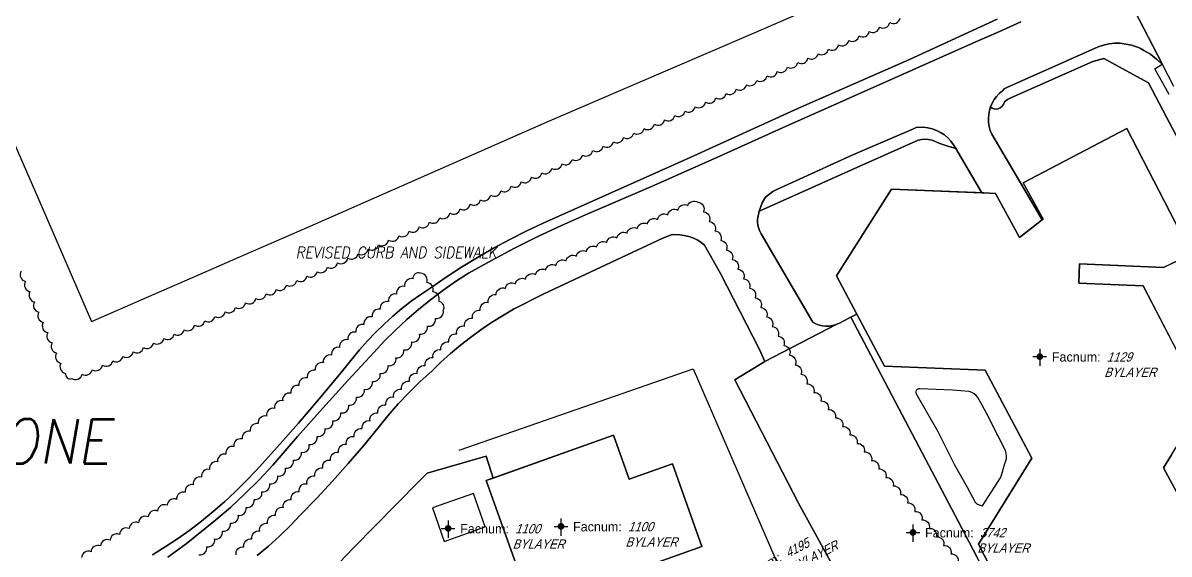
# Model space of a CAD drawing. Header units: inches. Extents: x 1273557 to 1282364, y 239587 to 246310.
# Drawn here: x 1280436 to 1280950, y 244013 to 244251 of the extents above; entities that cross this region are included whole.
import ezdxf
from ezdxf.enums import TextEntityAlignment as Align

# ---------------------------------------------------------------- set-up
doc = ezdxf.new("R2010")
doc.units = ezdxf.units.IN
doc.header["$MEASUREMENT"] = 0
doc.linetypes.add('DASHED2', pattern=[0.375, 0.25, -0.125])
doc.layers.add('BLDG-DATA', color=159, linetype='DASHED2', lineweight=30)
for name, color, linetype in [('BLDG-UW', 231, 'Continuous'), ('GRASS', 3, 'Continuous'), ('MISC-FENCE', 140, 'Continuous'), ('MISC-SURF-FEAT', 40, 'Continuous'), ('PATH', 253, 'Continuous'), ('PATH-ISLAND', 252, 'Continuous'), ('PRKG-DATA', 255, 'Continuous'), ('PRKG-UW', 6, 'Continuous'), ('REV-2013', 1, 'Continuous'), ('REV-ADJUDICATION-NOTES', 2, 'Continuous'), ('STREET-NONUW', 4, 'Continuous'), ('STREET-UW', 50, 'Continuous'), ('STREET-UW-ISLAND', 20, 'Continuous')]:
    doc.layers.add(name, color=color, linetype=linetype)
doc.styles.add('Revisions', font='simplex.shx', dxfattribs={"width": 0.9, "oblique": 10, "height": 25})
doc.styles.add('SS_LITE', font='FRABK.TTF', dxfattribs={"height": 16})

# ---------------------------------------------------------------- blocks, each defined once
blk = doc.blocks.new('*U1')
for p, q in [((-3.08, 0), (3.08, 0)), ((0, 3.55), (0, -4.2))]:
    blk.add_line(p, q)
at = {"const_width": 1.5}
blk.add_lwpolyline([(-0.75, 0, 1), (0.75, 0, 1)], format="xyb", close=True, dxfattribs=at)
at = {"layer": 'BLDG-DATA', "color": 1, "style": 'SS_LITE'}
blk.add_text('Facnum:', height=4.2, dxfattribs=at).set_placement((27.26, -2.25), align=Align.RIGHT)
at = {"layer": 'BLDG-DATA', "color": 7, "style": 'SS_LITE', "oblique": 20, "width": 0.9, "flags": 8}
for tag, p in [('FACNUM', (29.98, -2.25)), ('OBJECT', (28.84, -9.16))]:
    blk.add_attdef(tag, p, '', height=4.2, dxfattribs=at)
blk = doc.blocks.new('*U2')
for p, q in [((-3.08, 0), (3.08, 0)), ((0, 3.55), (0, -4.2))]:
    blk.add_line(p, q)
at = {"const_width": 1.5}
blk.add_lwpolyline([(-0.75, 0, 1), (0.75, 0, 1)], format="xyb", close=True, dxfattribs=at)
at = {"layer": 'BLDG-DATA', "color": 1, "style": 'SS_LITE'}
blk.add_text('Facnum:', height=4.2, dxfattribs=at).set_placement((30.81, 4.6), align=Align.RIGHT)
at = {"layer": 'BLDG-DATA', "color": 7, "style": 'SS_LITE', "oblique": 20, "width": 0.9, "flags": 8}
for tag, p in [('FACNUM', (33.53, 4.6)), ('OBJECT', (32.39, -2.31))]:
    blk.add_attdef(tag, p, '', height=4.2, dxfattribs=at)
blk = doc.blocks.new('*U8')
for p, q in [((-3.08, 0), (3.08, 0)), ((0, 3.55), (0, -4.2))]:
    blk.add_line(p, q)
at = {"const_width": 1.5}
blk.add_lwpolyline([(-0.75, 0, 1), (0.75, 0, 1)], format="xyb", close=True, dxfattribs=at)
at = {"layer": 'PRKG-DATA', "color": 1, "style": 'SS_LITE'}
blk.add_text('Facnum:', height=4.2, dxfattribs=at).set_placement((27.26, -2.25), align=Align.RIGHT)
at = {"layer": 'PRKG-DATA', "color": 7, "style": 'SS_LITE', "oblique": 20, "width": 0.9, "flags": 8}
for tag, p in [('FACNUM', (29.98, -2.25)), ('OBJECT', (28.84, -9.16))]:
    blk.add_attdef(tag, p, '', height=4.2, dxfattribs=at)

msp = doc.modelspace()

# ---------------------------------------------------------------- linework, layer by layer
at = {"layer": 'BLDG-UW'}
msp.add_lwpolyline([(1280957.91, 244031.4), (1280947.1, 244051.37), (1280965.09, 244080.58), (1280937.9, 244132.98), (1280909.07, 244134.18), (1280909.43, 244142.81), (1280947.05, 244141.24), (1280959.62, 244147.28), (1280930.68, 244203.64), (1280884.23, 244179.25), (1280893.07, 244162.85), (1280892.73, 244162.58), (1280892.09, 244162.09), (1280882.54, 244154.66), (1280871.79, 244174.42), (1280866.55, 244174.64), (1280825.15, 244176.36), (1280800.44, 244137.41), (1280809.55, 244120.31), (1280821.99, 244096.98), (1280867.09, 244095.1), (1280888.03, 244055.69), (1280864.15, 244017.02), (1280884.38, 243977.82)], dxfattribs=at)
for points in [[(1280670.79, 243969.06), (1280719.66, 243986.51), (1280727.41, 243989.28), (1280720.39, 244008.92), (1280720.39, 244008.92), (1280740.15, 244015.97), (1280726.9, 244053.07), (1280707.51, 244046.15), (1280700.44, 244065.94), (1280643.46, 244045.59)], [(1280624.49, 244018.27), (1280642.96, 244024.8), (1280637.65, 244039.73), (1280619.29, 244033.31)]]:
    msp.add_lwpolyline(points, close=True, dxfattribs=at)
at = {"layer": 'GRASS'}
for points in [[(1280493.75, 244012.31), (1280499.44, 244015.82), (1280505.01, 244019.51), (1280510.46, 244023.38), (1280515.78, 244027.42), (1280520.97, 244031.64), (1280526.01, 244036.03), (1280530.9, 244040.58), (1280535.65, 244045.3), (1280540.23, 244050.16), (1280549.82, 244060.72), (1280559.26, 244071.41), (1280568.55, 244082.22), (1280577.69, 244093.17), (1280586.67, 244104.23), (1280590.16, 244108.23), (1280593.81, 244112.09), (1280597.61, 244115.81), (1280601.54, 244119.38), (1280605.62, 244122.79), (1280609.82, 244126.04), (1280614.15, 244129.13), (1280618.59, 244132.04), (1280625.41, 244136.79), (1280632.35, 244141.34), (1280639.43, 244145.7), (1280646.63, 244149.85), (1280653.95, 244153.79), (1280661.37, 244157.51), (1280668.9, 244161.03), (1280734.78, 244190.63), (1280783.41, 244212.74), (1280833.14, 244234.58), (1280872.46, 244252.64)], [(1280971.29, 244165.42), (1280948.38, 244208.63), (1280940.3, 244224), (1280920.34, 244234.97), (1280915.36, 244233.61), (1280878.56, 244217.34), (1280877.07, 244216.58), (1280875.83, 244215.55), (1280875.83, 244215.55), (1280875.32, 244214.41), (1280874.59, 244213.38), (1280873.86, 244212.82), (1280873.01, 244212.46), (1280872.1, 244212.32), (1280871.18, 244212.4), (1280870.31, 244212.71), (1280869.54, 244213.23), (1280869.04, 244211.59), (1280868.71, 244209.81), (1280868.58, 244208.01), (1280868.66, 244206.21), (1280868.93, 244204.42), (1280869.41, 244202.68), (1280870.07, 244201), (1280870.07, 244201), (1280884.44, 244176.66), (1280892.73, 244162.58), (1280893.07, 244162.85), (1280884.23, 244179.25), (1280930.68, 244203.64), (1280959.62, 244147.28)], [(1280949.59, 244218.77), (1280943.22, 244230.35), (1280945.99, 244232.09), (1280945.99, 244232.09), (1280946.44, 244232.38), (1280946.59, 244232.24), (1280946.59, 244232.24), (1280946.62, 244232.19), (1280951.55, 244222.55)], [(1280804.65, 243996.67), (1280783.36, 244035.5), (1280754.86, 244090.86), (1280768.33, 244099.07), (1280765.99, 244104.38), (1280748.43, 244138.51), (1280741.24, 244151.28), (1280739.65, 244152.53), (1280737.93, 244153.6), (1280736.1, 244154.47), (1280734.19, 244155.15), (1280732.22, 244155.61), (1280730.21, 244155.86), (1280726.82, 244156.07), (1280722.66, 244154.36), (1280669.24, 244129.39), (1280655.7, 244122.46), (1280650.71, 244119.57), (1280645.82, 244116.5), (1280641.04, 244113.26), (1280636.37, 244109.86), (1280631.83, 244106.3), (1280627.41, 244102.58), (1280623.12, 244098.71), (1280618.97, 244094.7), (1280613.79, 244089.97), (1280608.79, 244085.05), (1280603.98, 244079.95), (1280599.37, 244074.66), (1280594.97, 244069.2), (1280588.32, 244061.12), (1280581.5, 244053.17), (1280574.53, 244045.37), (1280567.4, 244037.7), (1280560.11, 244030.19), (1280555.55, 244025.32), (1280550.79, 244020.65), (1280545.85, 244016.17), (1280540.72, 244011.9)], [(1280552.15, 243982.26), (1280583.91, 244015.35), (1280613.22, 244045.21), (1280616.94, 244048.97), (1280643.32, 244056.56), (1280646.55, 244046.69), (1280700.44, 244065.94), (1280707.51, 244046.15), (1280726.9, 244053.07), (1280740.15, 244015.97), (1280720.39, 244008.92)]]:
    msp.add_lwpolyline(points, dxfattribs=at)
for points in [[(1280825.15, 244176.36), (1280865.6, 244174.68), (1280853.95, 244194.67), (1280850.32, 244195.67), (1280846.77, 244196.91), (1280843.31, 244198.4), (1280841.75, 244198.71), (1280840.17, 244198.81), (1280838.58, 244198.69), (1280837.02, 244198.36), (1280806.84, 244184.9), (1280766.49, 244166.77), (1280765.85, 244166.48), (1280764.99, 244162.85), (1280765.05, 244161.28), (1280765.35, 244159.54), (1280765.91, 244157.85), (1280766.69, 244156.26), (1280789.86, 244116.67), (1280791.23, 244115.94), (1280792.68, 244115.39), (1280794.2, 244115.04), (1280795.74, 244114.88), (1280797.3, 244114.92), (1280798.84, 244115.17), (1280800.33, 244115.61), (1280801.75, 244116.23), (1280803.08, 244117.04), (1280806.9, 244118.87), (1280807.25, 244119.06), (1280809.55, 244120.33), (1280800.44, 244137.41)], [(1280872.73, 244065.83), (1280872.34, 244066.6), (1280868.1, 244075.02), (1280867.86, 244075.46), (1280865.82, 244079.47), (1280863.78, 244082.81), (1280863.03, 244083.75), (1280862.12, 244084.54), (1280861.08, 244085.15), (1280859.95, 244085.56), (1280852.44, 244086.15), (1280837.83, 244086.74), (1280837.22, 244086.72), (1280836.66, 244086.47), (1280836.25, 244086.01), (1280836.05, 244085.43), (1280836.09, 244084.82), (1280845.96, 244067.65), (1280853.3, 244052.57), (1280859.04, 244042.6), (1280862.67, 244035.9), (1280863.43, 244035.16), (1280864.4, 244034.65), (1280865.31, 244034.34), (1280865.99, 244034.29), (1280874.04, 244046.81), (1280874.11, 244047.04), (1280874.45, 244048.06), (1280875.02, 244050), (1280875.2, 244050.66), (1280876, 244053.29), (1280876.43, 244054.39), (1280876.67, 244055.54), (1280876.71, 244056.72), (1280876.55, 244057.89), (1280876.19, 244059.01)]]:
    msp.add_lwpolyline(points, close=True, dxfattribs=at)
at = {"layer": 'MISC-FENCE'}
for p, q in [((1280631.28, 244059.29), (1280736.13, 244095.69)), ((1280736.13, 244095.69), (1280845.31, 243844.04))]:
    msp.add_line(p, q, dxfattribs=at)
at = {"layer": 'MISC-SURF-FEAT'}
msp.add_lwpolyline([(1280532.12, 244145.64), (1280563.16, 244159.18), (1280671.73, 244207.06), (1280762.14, 244245.84), (1280824.11, 244272.8), (1280796.1, 244336.02), (1280734.06, 244479.06), (1280637.82, 244436.84), (1280555.27, 244400.97), (1280447.97, 244354.62), (1280376.74, 244323.1), (1280442.42, 244172.54), (1280466.44, 244116.98), (1280468.58, 244117.91), (1280488.68, 244126.68), (1280511.67, 244136.66)], close=True, dxfattribs=at)
at = {"layer": 'PATH'}
for points in [[(1280872.46, 244252.64), (1280833.14, 244234.58), (1280783.41, 244212.74), (1280734.78, 244190.63), (1280668.9, 244161.03), (1280661.37, 244157.51), (1280653.95, 244153.79), (1280646.63, 244149.85), (1280639.43, 244145.7), (1280632.35, 244141.34), (1280625.41, 244136.79), (1280618.59, 244132.04), (1280614.15, 244129.13), (1280609.82, 244126.04), (1280605.62, 244122.79), (1280601.54, 244119.38), (1280597.61, 244115.81), (1280593.81, 244112.09), (1280590.16, 244108.23), (1280586.67, 244104.23), (1280577.69, 244093.17), (1280568.55, 244082.22), (1280559.26, 244071.41), (1280549.82, 244060.72), (1280540.23, 244050.16), (1280535.65, 244045.3), (1280530.9, 244040.58), (1280526.01, 244036.03), (1280520.97, 244031.64), (1280515.78, 244027.42), (1280510.46, 244023.38), (1280505.01, 244019.51), (1280499.44, 244015.82), (1280493.75, 244012.31)], [(1280500.73, 244011.21), (1280508.94, 244017.24), (1280521.29, 244027.14), (1280528.76, 244033.53), (1280528.76, 244033.53), (1280528.76, 244033.53), (1280535.23, 244039.67), (1280541.55, 244045.98), (1280547.7, 244052.45), (1280558.84, 244065.33), (1280570.13, 244078.09), (1280581.56, 244090.71), (1280593.13, 244103.2), (1280597.86, 244108.26), (1280602.76, 244113.15), (1280607.83, 244117.87), (1280613.06, 244122.4), (1280618.45, 244126.75), (1280623.99, 244130.9), (1280629.67, 244134.86), (1280635.49, 244138.61), (1280645.73, 244144.34), (1280656.11, 244149.82), (1280666.6, 244155.07), (1280677.21, 244160.08), (1280687.94, 244164.84), (1280717.46, 244177.61), (1280746.87, 244190.62), (1280776.18, 244203.87), (1280863.18, 244242.61), (1280873.19, 244246.97), (1280883.18, 244251.41)], [(1280949.59, 244218.77), (1280943.22, 244230.35), (1280946.44, 244232.38), (1280943.99, 244234.66), (1280941.23, 244236.87), (1280938.2, 244238.64), (1280936.81, 244239.41), (1280935.8, 244239.97), (1280932.67, 244240.96), (1280930.16, 244241.46), (1280927.69, 244241.8), (1280925.16, 244241.8), (1280922.66, 244241.53), (1280920.19, 244241.02), (1280917.79, 244240.27), (1280890.35, 244228.03), (1280877.11, 244222.19), (1280875.71, 244221.41), (1280874.83, 244220.51), (1280873.47, 244219.32), (1280872.25, 244217.99), (1280871.18, 244216.54), (1280870.28, 244214.97), (1280869.57, 244213.31), (1280869.54, 244213.23), (1280870.31, 244212.71), (1280871.18, 244212.4), (1280872.1, 244212.32), (1280873.01, 244212.46), (1280873.86, 244212.82), (1280874.59, 244213.38), (1280875.32, 244214.41), (1280875.83, 244215.55), (1280877.07, 244216.58), (1280878.56, 244217.34), (1280915.36, 244233.61), (1280920.34, 244234.97), (1280940.3, 244224), (1280948.38, 244208.63), (1280971.29, 244165.42)], [(1280958.31, 244146.65), (1280947.05, 244141.24), (1280909.43, 244142.81), (1280909.07, 244134.18), (1280937.9, 244132.98), (1280958, 244094.24)], [(1280950.64, 244057.11), (1280947.1, 244051.37), (1280957.91, 244031.4)]]:
    msp.add_lwpolyline(points, dxfattribs=at)
for points in [[(1280837.02, 244198.36), (1280838.58, 244198.69), (1280840.17, 244198.81), (1280841.75, 244198.71), (1280843.31, 244198.4), (1280846.77, 244196.91), (1280850.32, 244195.67), (1280853.95, 244194.67), (1280852.99, 244196.31), (1280851.78, 244197.94), (1280850.39, 244199.41), (1280848.83, 244200.72), (1280847.14, 244201.83), (1280845.32, 244202.74), (1280843.42, 244203.43), (1280841.44, 244203.9), (1280839.43, 244204.13), (1280836.16, 244203.99), (1280834.95, 244203.46), (1280807.81, 244191.71), (1280773.77, 244176.14), (1280771.97, 244175.25), (1280768.68, 244172.71), (1280767.1, 244170.24), (1280765.85, 244166.48), (1280766.49, 244166.77), (1280806.84, 244184.9)], [(1280883.9, 243974.72), (1280884.29, 243976.83), (1280884.38, 243977.82), (1280864.15, 244017.02), (1280888.03, 244055.69), (1280867.09, 244095.1), (1280821.99, 244096.98), (1280809.55, 244120.33), (1280807.25, 244119.06), (1280806.9, 244118.87), (1280817.33, 244099.01), (1280825.42, 244083.61), (1280858.17, 244021.32), (1280863.55, 244011.08), (1280865.39, 244007.53), (1280873.35, 243992.19), (1280873.71, 243991.54), (1280883.58, 243974.48), (1280883.85, 243973.77), (1280884.03, 243973.21), (1280883.89, 243974.37)]]:
    msp.add_lwpolyline(points, close=True, dxfattribs=at)
at = {"layer": 'PATH-ISLAND'}
for points in [[(1280872.73, 244065.83), (1280872.34, 244066.6), (1280868.1, 244075.02), (1280867.86, 244075.46), (1280865.82, 244079.47), (1280863.78, 244082.81), (1280863.03, 244083.75), (1280862.12, 244084.54), (1280861.08, 244085.15), (1280859.95, 244085.56), (1280852.44, 244086.15), (1280837.83, 244086.74), (1280837.22, 244086.72), (1280836.66, 244086.47), (1280836.25, 244086.01), (1280836.05, 244085.43), (1280836.09, 244084.82), (1280845.96, 244067.65), (1280853.3, 244052.57), (1280859.04, 244042.6), (1280862.67, 244035.9), (1280863.43, 244035.16), (1280864.4, 244034.65), (1280865.31, 244034.34), (1280865.99, 244034.29), (1280874.04, 244046.81), (1280874.11, 244047.04), (1280874.45, 244048.06), (1280875.02, 244050), (1280875.2, 244050.66), (1280876, 244053.29), (1280876.43, 244054.39), (1280876.67, 244055.54), (1280876.71, 244056.72), (1280876.55, 244057.89), (1280876.19, 244059.01)], [(1280624.49, 244018.27), (1280642.96, 244024.8), (1280637.65, 244039.73), (1280619.29, 244033.31)]]:
    msp.add_lwpolyline(points, close=True, dxfattribs=at)
at = {"layer": 'PRKG-UW'}
msp.add_lwpolyline([(1280825.42, 244083.61), (1280817.33, 244099.01), (1280806.9, 244118.87), (1280803.08, 244117.04), (1280801.75, 244116.23), (1280800.33, 244115.61), (1280768.33, 244099.07), (1280754.86, 244090.86), (1280783.36, 244035.5), (1280804.65, 243996.67), (1280819.7, 243969.65), (1280833.46, 243975.79), (1280873.71, 243991.54), (1280873.35, 243992.19), (1280865.39, 244007.53), (1280863.55, 244011.08), (1280858.17, 244021.32)], close=True, dxfattribs=at)
at = {"layer": 'REV-2013'}
for points in [[(1280434.89, 244139.55, 0.520567), (1280436.88, 244134.96, 0.520567), (1280438.86, 244130.37, 0.520567), (1280440.85, 244125.78, 0.520567), (1280442.83, 244121.19, 0.520567), (1280444.81, 244116.6, 0.520567), (1280446.8, 244112.01, 0.520567), (1280448.78, 244107.42, 0.520567), (1280450.77, 244102.83, 0.520567), (1280452.75, 244098.24, 0.520567), (1280454.74, 244093.65, 0.520567), (1280457.62, 244091.34, 0.520567), (1280462.2, 244093.33, 0.520567), (1280466.79, 244095.32, 0.520567), (1280471.38, 244097.32, 0.520567), (1280475.96, 244099.31, 0.520567), (1280480.54, 244101.31, 0.520567), (1280485.13, 244103.31, 0.520567), (1280489.71, 244105.31, 0.520567), (1280494.29, 244107.31, 0.520567), (1280498.88, 244109.3, 0.520567), (1280503.46, 244111.29, 0.520567), (1280508.05, 244113.29, 0.520567), (1280512.64, 244115.28, 0.520567), (1280517.22, 244117.27, 0.520567), (1280521.81, 244119.27, 0.520567), (1280526.38, 244121.28, 0.520567), (1280530.96, 244123.29, 0.520567), (1280535.54, 244125.3, 0.520567), (1280540.14, 244127.32, 0.520567), (1280544.72, 244129.32, 0.520567), (1280549.3, 244131.32, 0.520567), (1280553.89, 244133.32, 0.520567), (1280558.47, 244135.31, 0.520567), (1280563.05, 244137.31, 0.520567), (1280567.64, 244139.31, 0.520567), (1280572.22, 244141.32, 0.520567), (1280576.79, 244143.33, 0.520567), (1280581.37, 244145.35, 0.520567), (1280585.94, 244147.37, 0.520567), (1280590.52, 244149.39, 0.520567), (1280595.09, 244151.4, 0.520567), (1280599.67, 244153.42, 0.520567), (1280604.24, 244155.44, 0.520567), (1280608.82, 244157.46, 0.520567), (1280613.39, 244159.47, 0.520567), (1280617.97, 244161.49, 0.520567), (1280622.54, 244163.51, 0.520567), (1280627.12, 244165.53, 0.520567), (1280631.69, 244167.54, 0.520567), (1280636.27, 244169.56, 0.520567), (1280640.84, 244171.58, 0.520567), (1280645.42, 244173.6, 0.520567), (1280649.99, 244175.61, 0.520567), (1280654.57, 244177.63, 0.520567), (1280659.14, 244179.65, 0.520567), (1280663.72, 244181.67, 0.520567), (1280668.29, 244183.68, 0.520567), (1280672.87, 244185.7, 0.520567), (1280677.44, 244187.72, 0.520567), (1280682.03, 244189.71, 0.520567), (1280686.62, 244191.68, 0.520567), (1280691.22, 244193.66, 0.520567), (1280695.81, 244195.63, 0.520567), (1280700.41, 244197.6, 0.520567), (1280705, 244199.57, 0.520567), (1280709.6, 244201.54, 0.520567), (1280714.19, 244203.51, 0.520567), (1280718.79, 244205.48, 0.520567), (1280723.38, 244207.45, 0.520567), (1280727.98, 244209.42, 0.520567), (1280732.57, 244211.39, 0.520567), (1280737.17, 244213.37, 0.520567), (1280741.76, 244215.34, 0.520567), (1280746.36, 244217.31, 0.520567), (1280750.95, 244219.28, 0.520567), (1280755.55, 244221.25, 0.520567), (1280760.14, 244223.22, 0.520567), (1280764.74, 244225.19, 0.520567), (1280769.33, 244227.16, 0.520567), (1280773.92, 244229.15, 0.520567), (1280778.5, 244231.15, 0.520567), (1280783.09, 244233.14, 0.520567), (1280787.67, 244235.14, 0.520567), (1280792.26, 244237.13, 0.520567), (1280796.84, 244239.13, 0.520567), (1280801.43, 244241.12, 0.520567), (1280806.01, 244243.12, 0.520567), (1280810.6, 244245.11, 0.520567), (1280815.18, 244247.11, 0.520567), (1280819.77, 244249.1, 0.520567), (1280824.35, 244251.09, 0.520567), (1280828.94, 244253.09, 0.520567)], [(1280531.27, 244012.3, -0.520567), (1280534.8, 244015.84, -0.520567), (1280538.33, 244019.38, -0.520567), (1280541.87, 244022.92, -0.520567), (1280545.4, 244026.46, -0.520567), (1280548.93, 244030, -0.520567), (1280552.46, 244033.54, -0.520567), (1280556, 244037.07, -0.520567), (1280559.53, 244040.61, -0.520567), (1280563.06, 244044.15, -0.520567), (1280566.59, 244047.69, -0.520567), (1280570.13, 244051.23, -0.520567), (1280573.66, 244054.77, -0.520567), (1280577.19, 244058.31, -0.520567), (1280580.72, 244061.85, -0.520567), (1280584.26, 244065.38, -0.520567), (1280587.79, 244068.92, -0.520567), (1280591.32, 244072.46, -0.520567), (1280594.85, 244076, -0.520567), (1280598.39, 244079.54, -0.520567), (1280601.92, 244083.08, -0.520567), (1280605.45, 244086.62, -0.520567), (1280608.98, 244090.15, -0.520567), (1280612.52, 244093.69, -0.520567), (1280616.05, 244097.23, -0.520567), (1280619.58, 244100.77, -0.520567), (1280623.11, 244104.31, -0.520567), (1280626.64, 244107.85, -0.520567), (1280630.18, 244111.39, -0.520567), (1280633.71, 244114.93, -0.520567), (1280637.24, 244118.46, -0.520567), (1280640.77, 244122, -0.520567), (1280644.31, 244125.54, -0.520567), (1280647.84, 244129.08, -0.520567), (1280651.91, 244131.84, -0.520567), (1280656.47, 244133.9, -0.520567), (1280661.02, 244135.96, -0.520567), (1280665.58, 244138.03, -0.520567), (1280670.13, 244140.09, -0.520567), (1280674.68, 244142.16, -0.520567), (1280679.24, 244144.22, -0.520567), (1280683.79, 244146.29, -0.520567), (1280688.35, 244148.35, -0.520567), (1280692.9, 244150.42, -0.520567), (1280697.45, 244152.48, -0.520567), (1280702.01, 244154.54, -0.520567), (1280706.56, 244156.61, -0.520567), (1280711.11, 244158.67, -0.520567), (1280715.67, 244160.74, -0.520567), (1280720.22, 244162.8, -0.520567), (1280724.78, 244164.87, -0.520567), (1280729.33, 244166.93, -0.520567), (1280733.88, 244169, -0.520567), (1280738.25, 244170.46, -0.520567), (1280740.82, 244166.17, -0.520567), (1280743.39, 244161.88, -0.520567), (1280745.96, 244157.59, -0.520567), (1280748.53, 244153.31, -0.520567), (1280751.1, 244149.02, -0.520567), (1280753.67, 244144.73, -0.520567), (1280756.25, 244140.44, -0.520567), (1280758.82, 244136.15, -0.520567), (1280761.39, 244131.86, -0.520567), (1280763.96, 244127.57, -0.520567), (1280766.53, 244123.29, -0.520567), (1280769.1, 244119, -0.520567), (1280771.67, 244114.71, -0.520567), (1280774.24, 244110.42, -0.520567), (1280776.81, 244106.13, -0.520567), (1280779.38, 244101.84, -0.520567), (1280781.95, 244097.55, -0.520567), (1280784.52, 244093.27, -0.520567), (1280787.09, 244088.98, -0.520567), (1280790.27, 244085.13, -0.520567), (1280793.51, 244081.31, -0.520567), (1280796.74, 244077.5, -0.520567), (1280799.98, 244073.69, -0.520567), (1280803.21, 244069.87, -0.520567), (1280806.45, 244066.06, -0.520567), (1280809.68, 244062.25, -0.520567), (1280812.91, 244058.44, -0.520567), (1280816.15, 244054.62, -0.520567), (1280819.38, 244050.81, -0.520567), (1280822.62, 244047, -0.520567), (1280825.85, 244043.18, -0.520567), (1280829.09, 244039.37, -0.520567), (1280832.32, 244035.56, -0.520567), (1280835.56, 244031.75, -0.520567), (1280838.79, 244027.93, -0.520567), (1280842.02, 244024.12, -0.520567), (1280845.26, 244020.31, -0.520567), (1280848.49, 244016.49, -0.520567), (1280851.73, 244012.68, -0.520567), (1280854.96, 244008.87, -0.520567)], [(1280514.55, 244012.32, 0.520567), (1280518.09, 244015.86, 0.520567), (1280521.63, 244019.39, 0.520567), (1280525.16, 244022.93, 0.520567), (1280528.7, 244026.46, 0.520567), (1280532.23, 244030, 0.520567), (1280535.77, 244033.53, 0.520567), (1280539.31, 244037.07, 0.520567), (1280542.84, 244040.6, 0.520567), (1280546.38, 244044.14, 0.520567), (1280549.91, 244047.67, 0.520567), (1280553.45, 244051.21, 0.520567), (1280556.99, 244054.74, 0.520567), (1280560.52, 244058.28, 0.520567), (1280564.06, 244061.81, 0.520567), (1280567.59, 244065.35, 0.520567), (1280571.13, 244068.88, 0.520567), (1280574.67, 244072.42, 0.520567), (1280578.2, 244075.95, 0.520567), (1280581.74, 244079.49, 0.520567), (1280585.27, 244083.02, 0.520567), (1280588.81, 244086.56, 0.520567), (1280592.35, 244090.09, 0.520567), (1280595.88, 244093.63, 0.520567), (1280599.42, 244097.16, 0.520567), (1280602.95, 244100.7, 0.520567), (1280606.49, 244104.23, 0.520567), (1280610.03, 244107.77, 0.520567), (1280613.56, 244111.3, 0.520567), (1280617.1, 244114.84, 0.520567), (1280620.63, 244118.37, 0.520567), (1280624.17, 244121.91, 0.520567), (1280622.17, 244126.02, 0.520567), (1280619.45, 244130.22, 0.520567), (1280616.73, 244134.41, 0.520567), (1280614.01, 244138.61, 0.520567), (1280610.48, 244136.15, 0.520567), (1280606.83, 244132.72, 0.520567), (1280603.19, 244129.3, 0.520567), (1280599.54, 244125.88, 0.520567), (1280595.9, 244122.46, 0.520567), (1280592.25, 244119.04, 0.520567), (1280588.61, 244115.61, 0.520567), (1280584.96, 244112.19, 0.520567), (1280581.32, 244108.77, 0.520567), (1280577.67, 244105.35, 0.520567), (1280574.02, 244101.92, 0.520567), (1280570.38, 244098.5, 0.520567), (1280566.73, 244095.08, 0.520567), (1280563.09, 244091.66, 0.520567), (1280559.44, 244088.23, 0.520567), (1280555.8, 244084.81, 0.520567), (1280552.15, 244081.39, 0.520567), (1280548.51, 244077.97, 0.520567), (1280544.86, 244074.55, 0.520567), (1280541.22, 244071.12, 0.520567), (1280537.57, 244067.7, 0.520567), (1280533.93, 244064.28, 0.520567), (1280530.28, 244060.86, 0.520567), (1280526.64, 244057.43, 0.520567), (1280522.99, 244054.01, 0.520567), (1280519.35, 244050.59, 0.520567), (1280515.7, 244047.17, 0.520567), (1280512.06, 244043.74, 0.520567), (1280508.41, 244040.32, 0.520567), (1280504.59, 244037.13, 0.520567), (1280500.33, 244034.52, 0.520567), (1280496.06, 244031.91, 0.520567), (1280491.8, 244029.29, 0.520567), (1280487.54, 244026.68, 0.520567), (1280483.27, 244024.07, 0.520567), (1280479.01, 244021.45, 0.520567), (1280474.75, 244018.84, 0.520567), (1280470.48, 244016.23, 0.520567), (1280466.22, 244013.62, 0.520567), (1280461.96, 244011, 0.520567)]]:
    msp.add_lwpolyline(points, format="xyb", dxfattribs=at)
at = {"layer": 'STREET-NONUW'}
msp.add_lwpolyline([(1280915.14, 244293.33), (1280946.59, 244232.24), (1280946.62, 244232.19), (1280951.55, 244222.55)], dxfattribs=at)
at = {"layer": 'STREET-UW'}
for points in [[(1280540.72, 244011.9), (1280545.85, 244016.17), (1280550.79, 244020.65), (1280555.55, 244025.32), (1280560.11, 244030.19), (1280567.4, 244037.7), (1280574.53, 244045.37), (1280581.5, 244053.17), (1280588.32, 244061.12), (1280594.97, 244069.2), (1280599.37, 244074.66), (1280603.98, 244079.95), (1280608.79, 244085.05), (1280613.79, 244089.97), (1280618.97, 244094.7), (1280623.12, 244098.71), (1280627.41, 244102.58), (1280631.83, 244106.3), (1280636.37, 244109.86), (1280641.04, 244113.26), (1280645.82, 244116.5), (1280650.71, 244119.57), (1280655.7, 244122.46), (1280669.24, 244129.39), (1280722.66, 244154.36), (1280726.82, 244156.07), (1280730.21, 244155.86), (1280732.22, 244155.61), (1280734.19, 244155.15), (1280736.1, 244154.47), (1280737.93, 244153.6), (1280739.65, 244152.53), (1280741.24, 244151.28), (1280748.43, 244138.51), (1280765.99, 244104.38), (1280768.33, 244099.07), (1280800.33, 244115.61), (1280798.84, 244115.17), (1280797.3, 244114.92), (1280795.74, 244114.88), (1280794.2, 244115.04), (1280792.68, 244115.39), (1280791.23, 244115.94), (1280789.86, 244116.67), (1280766.69, 244156.26), (1280765.91, 244157.85), (1280765.35, 244159.54), (1280765.05, 244161.28), (1280764.99, 244162.85), (1280765.85, 244166.48), (1280767.1, 244170.24), (1280768.68, 244172.71), (1280771.97, 244175.25), (1280773.77, 244176.14), (1280807.81, 244191.71), (1280834.95, 244203.46), (1280836.16, 244203.99), (1280839.43, 244204.13), (1280841.44, 244203.9), (1280843.42, 244203.43), (1280845.32, 244202.74), (1280847.14, 244201.83), (1280848.83, 244200.72), (1280850.39, 244199.41), (1280851.78, 244197.94), (1280852.99, 244196.31), (1280853.95, 244194.67), (1280865.6, 244174.68), (1280866.55, 244174.64), (1280871.79, 244174.42), (1280882.54, 244154.66), (1280892.09, 244162.09), (1280892.73, 244162.58), (1280884.44, 244176.66), (1280870.07, 244201), (1280870.07, 244201), (1280869.41, 244202.68), (1280868.93, 244204.42), (1280868.66, 244206.21), (1280868.58, 244208.01), (1280868.71, 244209.81), (1280869.04, 244211.59), (1280869.54, 244213.23), (1280869.57, 244213.31), (1280869.57, 244213.31), (1280870.28, 244214.97), (1280871.18, 244216.54), (1280872.25, 244217.99), (1280873.47, 244219.32), (1280874.83, 244220.51), (1280875.71, 244221.41), (1280877.11, 244222.19), (1280890.35, 244228.03), (1280917.79, 244240.27), (1280920.19, 244241.02), (1280922.66, 244241.53), (1280925.16, 244241.8), (1280927.69, 244241.8), (1280930.16, 244241.46), (1280932.67, 244240.96), (1280935.8, 244239.97), (1280936.81, 244239.41), (1280938.2, 244238.64), (1280941.23, 244236.87), (1280943.99, 244234.66), (1280946.59, 244232.24), (1280915.14, 244293.33)], [(1280883.18, 244251.41), (1280873.19, 244246.97), (1280863.18, 244242.61), (1280776.18, 244203.87), (1280746.87, 244190.62), (1280717.46, 244177.61), (1280687.94, 244164.84), (1280677.21, 244160.08), (1280666.6, 244155.07), (1280656.11, 244149.82), (1280645.73, 244144.34), (1280635.49, 244138.61), (1280629.67, 244134.86), (1280623.99, 244130.9), (1280618.45, 244126.75), (1280613.06, 244122.4), (1280607.83, 244117.87), (1280602.76, 244113.15), (1280597.86, 244108.26), (1280593.13, 244103.2), (1280593.13, 244103.2), (1280581.56, 244090.71), (1280570.13, 244078.09), (1280558.84, 244065.33), (1280547.7, 244052.45), (1280547.7, 244052.45), (1280541.55, 244045.98), (1280535.23, 244039.67), (1280528.76, 244033.53), (1280521.29, 244027.14), (1280508.94, 244017.24), (1280500.73, 244011.21)], [(1280670.79, 243969.06), (1280643.46, 244045.59), (1280646.55, 244046.69), (1280643.32, 244056.56), (1280616.94, 244048.97), (1280613.22, 244045.21), (1280583.91, 244015.35), (1280552.15, 243982.26)]]:
    msp.add_lwpolyline(points, dxfattribs=at)
at = {"layer": 'STREET-UW-ISLAND'}
msp.add_lwpolyline([(1280624.49, 244018.27), (1280642.96, 244024.8), (1280637.65, 244039.73), (1280619.29, 244033.31)], close=True, dxfattribs=at)

# ---------------------------------------------------------------- block references
at = {"layer": 'BLDG-DATA'}
ref = msp.add_blockref('*U1', (1280891.61, 244101.21), dxfattribs=at)
ref.add_attrib('FACNUM', '1129', (1280921.59, 244098.96), dxfattribs={"color": 7, "height": 4.2, "style": 'SS_LITE', "oblique": 20, "width": 0.9})
ref.add_attrib('OBJECT', 'BYLAYER', (1280920.45, 244092.06), dxfattribs={"color": 7, "height": 4.2, "style": 'SS_LITE', "oblique": 20, "width": 0.9})
ref = msp.add_blockref('*U1', (1280626.33, 244024.12), dxfattribs=at)
ref.add_attrib('FACNUM', '1100', (1280656.32, 244021.87), dxfattribs={"color": 7, "height": 4.2, "style": 'SS_LITE', "oblique": 20, "width": 0.9})
ref.add_attrib('OBJECT', 'BYLAYER', (1280655.17, 244014.96), dxfattribs={"color": 7, "height": 4.2, "style": 'SS_LITE', "oblique": 20, "width": 0.9})
ref = msp.add_blockref('*U1', (1280676.94, 244025.03), dxfattribs=at)
ref.add_attrib('FACNUM', '1100', (1280706.92, 244022.79), dxfattribs={"color": 7, "height": 4.2, "style": 'SS_LITE', "oblique": 20, "width": 0.9})
ref.add_attrib('OBJECT', 'BYLAYER', (1280705.77, 244015.88), dxfattribs={"color": 7, "height": 4.2, "style": 'SS_LITE', "oblique": 20, "width": 0.9})
ref = msp.add_blockref('*U2', (1280751.06, 243991.39), dxfattribs=dict(at, rotation=27.4031901794535))
ref.add_attrib('FACNUM', '4195', (1280778.72, 244010.91), dxfattribs={"color": 7, "height": 4.2, "rotation": 27.4032, "style": 'SS_LITE', "oblique": 20, "width": 0.9})
ref.add_attrib('OBJECT', 'BYLAYER', (1280780.88, 244004.25), dxfattribs={"color": 7, "height": 4.2, "rotation": 27.4032, "style": 'SS_LITE', "oblique": 20, "width": 0.9})
at = {"layer": 'PRKG-DATA'}
ref = msp.add_blockref('*U8', (1280834.74, 244022.33), dxfattribs=at)
ref.add_attrib('FACNUM', '3742', (1280864.72, 244020.08), dxfattribs={"color": 7, "height": 4.2, "style": 'SS_LITE', "oblique": 20, "width": 0.9})
ref.add_attrib('OBJECT', 'BYLAYER', (1280863.58, 244013.17), dxfattribs={"color": 7, "height": 4.2, "style": 'SS_LITE', "oblique": 20, "width": 0.9})

# ---------------------------------------------------------------- texts
at = {"layer": 'REV-2013', "insert": (1280557.98, 244150.45), "char_height": 5, "attachment_point": 1, "style": 'Revisions'}
msp.add_mtext('REVISED CURB AND SIDEWALK', dxfattribs=at)
at = {"layer": 'REV-ADJUDICATION-NOTES', "style": 'Revisions', "oblique": 10, "width": 0.913884}
msp.add_text('DONE', height=20, dxfattribs=at).set_placement((1280409.05, 244053.21))

doc.saveas('drawing.dxf')
